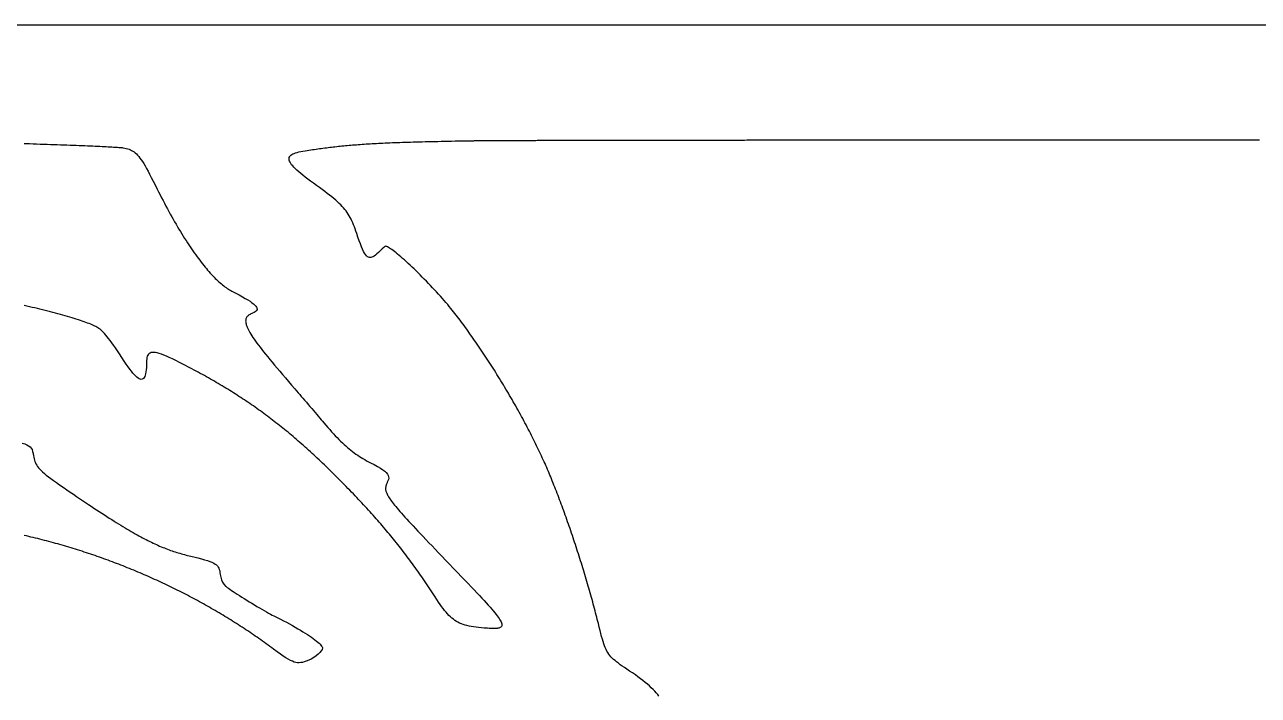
# Model space of a CAD drawing. Header units: millimetres. Extents: x 0 to 300, y 0 to 300.
# Drawn here: x 117 to 198.3, y 255.8 to 300 of the extents above; entities that cross this region are included whole.
import ezdxf

# ---------------------------------------------------------------- set-up
doc = ezdxf.new("R2010")
doc.units = ezdxf.units.MM
doc.layers.add('DIS_KONTUR', color=1, linetype='Continuous')
doc.layers.add('IC_DELIKLER', color=5, linetype='Continuous')

msp = doc.modelspace()

# ---------------------------------------------------------------- linework, layer by layer
at = {"layer": 'DIS_KONTUR'}
msp.add_lwpolyline([(0, 300), (300, 300), (300, 0), (0, 0)], close=True, dxfattribs=at)
at = {"layer": 'IC_DELIKLER'}
for points in [[(116.941, 292.172), (116.996, 292.171), (117.05, 292.169), (117.287, 292.162), (117.522, 292.154), (117.756, 292.147), (117.987, 292.139), (118.217, 292.132), (118.444, 292.124), (118.669, 292.116), (118.891, 292.109), (119.111, 292.101), (119.327, 292.093), (119.54, 292.085), (119.75, 292.077), (119.956, 292.07), (120.158, 292.062), (120.356, 292.054), (120.55, 292.047), (120.74, 292.039), (120.925, 292.031), (121.105, 292.024), (121.28, 292.016), (121.45, 292.009), (121.614, 292.002), (121.773, 291.994), (121.926, 291.987), (122.074, 291.98), (122.215, 291.974), (122.349, 291.967), (122.477, 291.96), (122.599, 291.954), (122.713, 291.947), (122.82, 291.941), (122.92, 291.935), (123.012, 291.93), (123.097, 291.924), (123.174, 291.919), (123.242, 291.913), (123.302, 291.908), (123.354, 291.904), (123.397, 291.899), (123.431, 291.895), (123.456, 291.891), (123.563, 291.869), (123.663, 291.845), (123.758, 291.818), (123.849, 291.788), (123.935, 291.753), (124.018, 291.713), (124.099, 291.667), (124.178, 291.613), (124.255, 291.553), (124.331, 291.483), (124.408, 291.405), (124.485, 291.316), (124.563, 291.216), (124.644, 291.105), (124.727, 290.981), (124.813, 290.844), (124.903, 290.693), (124.998, 290.527), (125.098, 290.346), (125.204, 290.148), (125.317, 289.932), (125.437, 289.698), (125.564, 289.446), (125.701, 289.174), (125.798, 288.98), (125.895, 288.789), (125.992, 288.6), (126.088, 288.414), (126.185, 288.23), (126.281, 288.049), (126.377, 287.87), (126.473, 287.694), (126.569, 287.52), (126.665, 287.348), (126.76, 287.18), (126.855, 287.013), (126.949, 286.85), (127.044, 286.689), (127.138, 286.53), (127.232, 286.374), (127.326, 286.221), (127.419, 286.07), (127.512, 285.923), (127.604, 285.777), (127.697, 285.635), (127.788, 285.495), (127.88, 285.358), (127.971, 285.223), (128.062, 285.092), (128.152, 284.963), (128.242, 284.837), (128.332, 284.713), (128.421, 284.593), (128.509, 284.475), (128.597, 284.36), (128.685, 284.248), (128.772, 284.139), (128.859, 284.032), (128.945, 283.929), (129.031, 283.829), (129.116, 283.731), (129.201, 283.636), (129.285, 283.545), (129.369, 283.456), (129.452, 283.37), (129.535, 283.287), (129.616, 283.207), (129.698, 283.131), (129.778, 283.057), (129.859, 282.986), (129.938, 282.919), (130.017, 282.854), (130.095, 282.793), (130.173, 282.734), (130.25, 282.679), (130.326, 282.627), (130.401, 282.578), (130.476, 282.533), (130.55, 282.49), (130.624, 282.451), (130.879, 282.317), (131.112, 282.193), (131.322, 282.076), (131.511, 281.968), (131.678, 281.867), (131.825, 281.773), (131.95, 281.685), (132.056, 281.604), (132.141, 281.529), (132.207, 281.459), (132.254, 281.394), (132.283, 281.333), (132.293, 281.277), (132.286, 281.224), (132.261, 281.174), (132.219, 281.127), (132.161, 281.082), (132.086, 281.04), (131.996, 280.998), (131.935, 280.972), (131.878, 280.944), (131.825, 280.916), (131.776, 280.885), (131.732, 280.854), (131.691, 280.82), (131.655, 280.785), (131.624, 280.747), (131.597, 280.707), (131.575, 280.665), (131.558, 280.62), (131.545, 280.572), (131.538, 280.521), (131.536, 280.467), (131.539, 280.41), (131.547, 280.349), (131.561, 280.284), (131.58, 280.216), (131.605, 280.143), (131.636, 280.066), (131.672, 279.985), (131.715, 279.899), (131.763, 279.809), (131.818, 279.714), (131.879, 279.613), (131.946, 279.507), (132.019, 279.396), (132.099, 279.279), (132.186, 279.156), (132.279, 279.027), (132.38, 278.892), (132.487, 278.751), (132.601, 278.603), (132.723, 278.449), (132.851, 278.287), (132.987, 278.119), (133.131, 277.943), (133.282, 277.76), (133.44, 277.569), (133.607, 277.371), (133.781, 277.165), (133.963, 276.95), (134.153, 276.727), (134.352, 276.496), (134.558, 276.256), (134.773, 276.008), (134.997, 275.75), (135.098, 275.633), (135.203, 275.511), (135.313, 275.384), (135.426, 275.254), (135.54, 275.12), (135.656, 274.986), (135.772, 274.85), (135.888, 274.715), (136.002, 274.582), (136.114, 274.451), (136.223, 274.323), (136.327, 274.2), (136.427, 274.082), (136.521, 273.971), (136.609, 273.867), (136.689, 273.772), (136.821, 273.616), (136.951, 273.465), (137.078, 273.32), (137.202, 273.181), (137.324, 273.047), (137.445, 272.919), (137.563, 272.795), (137.68, 272.676), (137.795, 272.562), (137.91, 272.452), (138.023, 272.346), (138.136, 272.244), (138.248, 272.146), (138.36, 272.052), (138.472, 271.962), (138.584, 271.874), (138.696, 271.79), (138.809, 271.709), (138.923, 271.63), (139.037, 271.555), (139.153, 271.481), (139.27, 271.41), (139.389, 271.341), (139.51, 271.273), (139.633, 271.208), (139.758, 271.143), (140.012, 271.013), (140.232, 270.893), (140.42, 270.781), (140.578, 270.677), (140.708, 270.579), (140.809, 270.486), (140.884, 270.396), (140.935, 270.307), (140.961, 270.219), (140.966, 270.129), (140.95, 270.037), (140.914, 269.941), (140.894, 269.896), (140.874, 269.852), (140.855, 269.81), (140.838, 269.768), (140.821, 269.727), (140.807, 269.687), (140.794, 269.648), (140.783, 269.608), (140.774, 269.569), (140.767, 269.529), (140.763, 269.489), (140.761, 269.448), (140.762, 269.406), (140.766, 269.363), (140.773, 269.318), (140.783, 269.272), (140.796, 269.225), (140.813, 269.175), (140.834, 269.123), (140.859, 269.069), (140.888, 269.011), (140.921, 268.951), (140.958, 268.888), (141, 268.822), (141.047, 268.752), (141.099, 268.678), (141.156, 268.6), (141.218, 268.518), (141.285, 268.432), (141.358, 268.341), (141.437, 268.245), (141.522, 268.144), (141.613, 268.038), (141.71, 267.926), (141.813, 267.809), (141.923, 267.685), (142.04, 267.556), (142.164, 267.42), (142.295, 267.277), (142.433, 267.128), (142.579, 266.971), (142.732, 266.807), (142.893, 266.636), (143.062, 266.457), (143.24, 266.27), (143.425, 266.075), (143.619, 265.871), (143.821, 265.659), (144.033, 265.439), (144.253, 265.209), (144.483, 264.97), (144.721, 264.721), (144.969, 264.463), (145.227, 264.195), (145.495, 263.916), (145.772, 263.628), (145.993, 263.398), (146.204, 263.178), (146.404, 262.968), (146.595, 262.768), (146.775, 262.577), (146.945, 262.396), (147.105, 262.224), (147.255, 262.061), (147.396, 261.906), (147.528, 261.76), (147.65, 261.622), (147.762, 261.492), (147.866, 261.37), (147.96, 261.256), (148.045, 261.149), (148.122, 261.049), (148.19, 260.956), (148.249, 260.869), (148.299, 260.79), (148.342, 260.716), (148.375, 260.648), (148.401, 260.587), (148.418, 260.531), (148.428, 260.48), (148.43, 260.434), (148.423, 260.394), (148.41, 260.358), (148.388, 260.327), (148.359, 260.3), (148.323, 260.277), (148.28, 260.258), (148.229, 260.242), (148.172, 260.23), (148.107, 260.221), (148.036, 260.216), (147.958, 260.213), (147.874, 260.212), (147.783, 260.214), (147.686, 260.218), (147.582, 260.224), (147.473, 260.232), (147.269, 260.248), (147.078, 260.265), (146.896, 260.283), (146.725, 260.303), (146.563, 260.326), (146.41, 260.351), (146.265, 260.379), (146.128, 260.411), (145.998, 260.446), (145.873, 260.485), (145.755, 260.528), (145.642, 260.577), (145.533, 260.63), (145.428, 260.689), (145.327, 260.754), (145.228, 260.825), (145.131, 260.903), (145.035, 260.988), (144.941, 261.08), (144.846, 261.179), (144.751, 261.287), (144.655, 261.404), (144.558, 261.529), (144.458, 261.663), (144.355, 261.807), (144.249, 261.961), (144.139, 262.125), (144.024, 262.3), (143.935, 262.437), (143.845, 262.573), (143.756, 262.708), (143.668, 262.841), (143.58, 262.973), (143.492, 263.104), (143.404, 263.234), (143.316, 263.362), (143.229, 263.49), (143.142, 263.616), (143.055, 263.742), (142.968, 263.866), (142.881, 263.989), (142.794, 264.112), (142.707, 264.234), (142.62, 264.355), (142.533, 264.475), (142.446, 264.594), (142.359, 264.713), (142.271, 264.831), (142.183, 264.948), (142.096, 265.065), (142.008, 265.181), (141.919, 265.297), (141.83, 265.412), (141.741, 265.527), (141.652, 265.641), (141.562, 265.755), (141.472, 265.869), (141.381, 265.983), (141.29, 266.096), (141.198, 266.209), (141.105, 266.322), (141.012, 266.434), (140.919, 266.547), (140.824, 266.66), (140.729, 266.772), (140.634, 266.885), (140.537, 266.997), (140.44, 267.11), (140.342, 267.223), (140.243, 267.336), (140.143, 267.45), (140.042, 267.563), (139.941, 267.677), (139.838, 267.792), (139.734, 267.906), (139.63, 268.021), (139.524, 268.137), (139.417, 268.253), (139.309, 268.369), (139.2, 268.486), (139.09, 268.604), (138.978, 268.723), (138.865, 268.842), (138.751, 268.961), (138.636, 269.082), (138.519, 269.203), (138.401, 269.326), (138.281, 269.449), (138.16, 269.573), (138.037, 269.698), (137.915, 269.822), (137.794, 269.944), (137.673, 270.066), (137.553, 270.186), (137.433, 270.305), (137.314, 270.423), (137.195, 270.54), (137.077, 270.656), (136.959, 270.771), (136.842, 270.884), (136.725, 270.997), (136.608, 271.108), (136.492, 271.219), (136.376, 271.328), (136.26, 271.437), (136.145, 271.544), (136.03, 271.651), (135.915, 271.756), (135.801, 271.861), (135.687, 271.965), (135.573, 272.068), (135.459, 272.169), (135.345, 272.27), (135.232, 272.37), (135.118, 272.47), (135.005, 272.568), (134.892, 272.666), (134.779, 272.762), (134.666, 272.858), (134.553, 272.954), (134.44, 273.048), (134.328, 273.142), (134.215, 273.234), (134.102, 273.327), (133.989, 273.418), (133.876, 273.509), (133.763, 273.599), (133.65, 273.688), (133.536, 273.777), (133.423, 273.865), (133.309, 273.953), (133.195, 274.039), (133.081, 274.126), (132.967, 274.211), (132.852, 274.296), (132.738, 274.381), (132.623, 274.465), (132.507, 274.548), (132.392, 274.631), (132.276, 274.714), (132.159, 274.796), (132.043, 274.877), (131.926, 274.958), (131.808, 275.039), (131.69, 275.119), (131.572, 275.198), (131.453, 275.278), (131.333, 275.357), (131.214, 275.435), (131.093, 275.513), (130.972, 275.591), (130.851, 275.669), (130.729, 275.746), (130.606, 275.823), (130.483, 275.9), (130.359, 275.976), (130.234, 276.052), (130.109, 276.128), (129.983, 276.203), (129.856, 276.279), (129.728, 276.354), (129.6, 276.429), (129.471, 276.504), (129.341, 276.579), (129.211, 276.653), (129.079, 276.728), (128.947, 276.802), (128.814, 276.876), (128.68, 276.95), (128.545, 277.024), (128.409, 277.098), (128.272, 277.172), (128.134, 277.246), (127.996, 277.32), (127.856, 277.394), (127.715, 277.468), (127.573, 277.542), (127.43, 277.616), (127.171, 277.748), (126.931, 277.868), (126.707, 277.976), (126.501, 278.071), (126.311, 278.155), (126.136, 278.226), (125.977, 278.286), (125.832, 278.333), (125.701, 278.369), (125.583, 278.392), (125.478, 278.404), (125.386, 278.403), (125.305, 278.391), (125.234, 278.367), (125.175, 278.332), (125.125, 278.284), (125.084, 278.225), (125.052, 278.154), (125.028, 278.072), (125.012, 277.978), (125.003, 277.872), (124.999, 277.755), (124.997, 277.573), (124.99, 277.407), (124.978, 277.258), (124.962, 277.124), (124.941, 277.006), (124.915, 276.905), (124.884, 276.819), (124.848, 276.75), (124.807, 276.696), (124.761, 276.659), (124.71, 276.638), (124.653, 276.633), (124.591, 276.643), (124.524, 276.67), (124.451, 276.714), (124.372, 276.773), (124.288, 276.848), (124.199, 276.94), (124.103, 277.047), (124.001, 277.171), (123.894, 277.311), (123.78, 277.466), (123.661, 277.638), (123.535, 277.827), (123.372, 278.074), (123.22, 278.303), (123.078, 278.513), (122.946, 278.706), (122.823, 278.882), (122.708, 279.043), (122.601, 279.189), (122.501, 279.321), (122.407, 279.441), (122.319, 279.548), (122.235, 279.643), (122.156, 279.729), (122.08, 279.804), (122.007, 279.871), (121.936, 279.93), (121.866, 279.982), (121.797, 280.028), (121.728, 280.069), (121.659, 280.106), (121.584, 280.143), (121.502, 280.182), (121.413, 280.221), (121.319, 280.261), (121.219, 280.302), (121.113, 280.343), (121.002, 280.385), (120.885, 280.427), (120.764, 280.47), (120.637, 280.513), (120.507, 280.556), (120.372, 280.6), (120.232, 280.644), (120.089, 280.688), (119.943, 280.732), (119.793, 280.777), (119.639, 280.821), (119.483, 280.865), (119.324, 280.909), (119.162, 280.953), (118.998, 280.997), (118.832, 281.041), (118.664, 281.084), (118.494, 281.127), (118.323, 281.17), (118.15, 281.212), (117.977, 281.253), (117.802, 281.294), (117.627, 281.334), (117.452, 281.374), (117.276, 281.413), (117.101, 281.451), (116.926, 281.488)], [(158.786, 255.749), (158.701, 255.859), (158.608, 255.97), (158.507, 256.083), (158.397, 256.197), (158.28, 256.313), (158.154, 256.429), (158.02, 256.547), (157.878, 256.667), (157.727, 256.787), (157.569, 256.91), (157.401, 257.034), (157.226, 257.159), (157.042, 257.286), (156.85, 257.415), (156.676, 257.53), (156.516, 257.637), (156.368, 257.738), (156.232, 257.833), (156.106, 257.924), (155.992, 258.012), (155.886, 258.098), (155.789, 258.183), (155.701, 258.267), (155.62, 258.353), (155.545, 258.441), (155.477, 258.533), (155.413, 258.629), (155.354, 258.731), (155.299, 258.84), (155.246, 258.956), (155.196, 259.081), (155.147, 259.217), (155.099, 259.363), (155.052, 259.522), (155.003, 259.694), (154.953, 259.881), (154.901, 260.083), (154.846, 260.302), (154.788, 260.538), (154.753, 260.678), (154.718, 260.819), (154.682, 260.961), (154.645, 261.104), (154.608, 261.247), (154.57, 261.391), (154.532, 261.536), (154.493, 261.681), (154.454, 261.827), (154.414, 261.973), (154.374, 262.121), (154.333, 262.268), (154.292, 262.417), (154.25, 262.565), (154.207, 262.714), (154.165, 262.864), (154.121, 263.014), (154.078, 263.164), (154.034, 263.315), (153.989, 263.466), (153.944, 263.617), (153.899, 263.769), (153.853, 263.92), (153.807, 264.072), (153.76, 264.224), (153.713, 264.376), (153.666, 264.528), (153.618, 264.681), (153.57, 264.833), (153.522, 264.985), (153.473, 265.137), (153.424, 265.289), (153.375, 265.441), (153.325, 265.593), (153.276, 265.745), (153.226, 265.897), (153.175, 266.048), (153.125, 266.199), (153.074, 266.35), (153.023, 266.5), (152.971, 266.65), (152.92, 266.8), (152.868, 266.949), (152.816, 267.098), (152.764, 267.247), (152.712, 267.394), (152.66, 267.542), (152.607, 267.689), (152.554, 267.835), (152.502, 267.98), (152.449, 268.125), (152.396, 268.27), (152.342, 268.413), (152.289, 268.556), (152.236, 268.698), (152.183, 268.839), (152.129, 268.98), (152.076, 269.119), (152.022, 269.258), (151.969, 269.395), (151.915, 269.532), (151.861, 269.668), (151.808, 269.802), (151.754, 269.936), (151.701, 270.069), (151.647, 270.2), (151.596, 270.323), (151.545, 270.447), (151.492, 270.571), (151.438, 270.697), (151.383, 270.823), (151.328, 270.951), (151.271, 271.079), (151.213, 271.208), (151.154, 271.337), (151.094, 271.468), (151.034, 271.599), (150.972, 271.73), (150.909, 271.863), (150.846, 271.995), (150.782, 272.129), (150.717, 272.263), (150.651, 272.397), (150.584, 272.533), (150.516, 272.668), (150.448, 272.804), (150.378, 272.94), (150.309, 273.077), (150.238, 273.214), (150.166, 273.352), (150.094, 273.49), (150.021, 273.628), (149.948, 273.766), (149.874, 273.905), (149.799, 274.043), (149.723, 274.182), (149.647, 274.321), (149.571, 274.461), (149.493, 274.6), (149.415, 274.739), (149.337, 274.879), (149.258, 275.018), (149.179, 275.158), (149.099, 275.297), (149.018, 275.436), (148.937, 275.575), (148.856, 275.714), (148.774, 275.853), (148.692, 275.992), (148.609, 276.131), (148.526, 276.269), (148.443, 276.407), (148.359, 276.545), (148.275, 276.682), (148.19, 276.819), (148.106, 276.956), (148.021, 277.092), (147.935, 277.228), (147.85, 277.364), (147.764, 277.499), (147.678, 277.633), (147.591, 277.767), (147.505, 277.901), (147.418, 278.034), (147.331, 278.166), (147.244, 278.297), (147.157, 278.428), (147.07, 278.558), (146.983, 278.688), (146.895, 278.817), (146.808, 278.945), (146.72, 279.072), (146.633, 279.198), (146.545, 279.324), (146.457, 279.448), (146.37, 279.572), (146.282, 279.695), (146.195, 279.817), (146.107, 279.937), (146.02, 280.057), (145.932, 280.176), (145.845, 280.294), (145.758, 280.41), (145.671, 280.526), (145.584, 280.64), (145.498, 280.753), (145.411, 280.865), (145.325, 280.976), (145.239, 281.085), (145.153, 281.193), (145.068, 281.3), (144.963, 281.429), (144.854, 281.56), (144.741, 281.694), (144.623, 281.83), (144.503, 281.967), (144.379, 282.107), (144.252, 282.247), (144.123, 282.388), (143.992, 282.53), (143.859, 282.672), (143.724, 282.814), (143.589, 282.956), (143.452, 283.096), (143.315, 283.236), (143.179, 283.374), (143.042, 283.51), (142.906, 283.644), (142.771, 283.776), (142.637, 283.905), (142.505, 284.031), (142.375, 284.153), (142.247, 284.272), (142.122, 284.387), (142, 284.497), (141.882, 284.602), (141.767, 284.703), (141.656, 284.798), (141.55, 284.887), (141.448, 284.971), (141.351, 285.048), (141.26, 285.118), (141.175, 285.181), (141.095, 285.237), (141.022, 285.285), (140.956, 285.325), (140.897, 285.357), (140.846, 285.38), (140.803, 285.395), (140.767, 285.4), (140.721, 285.379), (140.642, 285.322), (140.538, 285.236), (140.417, 285.126), (140.288, 285), (140.19, 284.904), (140.097, 284.823), (140.011, 284.757), (139.929, 284.707), (139.852, 284.673), (139.778, 284.657), (139.707, 284.658), (139.639, 284.677), (139.572, 284.715), (139.507, 284.772), (139.442, 284.849), (139.376, 284.946), (139.31, 285.065), (139.242, 285.205), (139.172, 285.367), (139.099, 285.553), (139.022, 285.761), (138.942, 285.993), (138.856, 286.25), (138.804, 286.404), (138.753, 286.55), (138.702, 286.69), (138.65, 286.823), (138.596, 286.95), (138.542, 287.072), (138.485, 287.19), (138.425, 287.303), (138.363, 287.413), (138.297, 287.52), (138.227, 287.624), (138.153, 287.727), (138.074, 287.828), (137.99, 287.928), (137.9, 288.028), (137.804, 288.128), (137.701, 288.229), (137.591, 288.331), (137.473, 288.436), (137.348, 288.542), (137.213, 288.652), (137.07, 288.766), (136.918, 288.883), (136.755, 289.005), (136.582, 289.133), (136.398, 289.266), (136.203, 289.405), (135.999, 289.552), (135.808, 289.692), (135.628, 289.825), (135.462, 289.953), (135.308, 290.075), (135.166, 290.191), (135.036, 290.302), (134.918, 290.407), (134.813, 290.507), (134.719, 290.602), (134.638, 290.692), (134.569, 290.777), (134.512, 290.857), (134.466, 290.933), (134.433, 291.005), (134.411, 291.073), (134.401, 291.136), (134.402, 291.196), (134.415, 291.252), (134.44, 291.305), (134.477, 291.354), (134.525, 291.4), (134.584, 291.443), (134.654, 291.484), (134.736, 291.521), (134.83, 291.556), (134.934, 291.589), (135.05, 291.619), (135.177, 291.647), (135.315, 291.673), (135.463, 291.698), (135.584, 291.716), (135.704, 291.734), (135.823, 291.752), (135.941, 291.769), (136.058, 291.786), (136.174, 291.803), (136.29, 291.819), (136.404, 291.835), (136.519, 291.85), (136.633, 291.866), (136.746, 291.88), (136.86, 291.895), (136.973, 291.909), (137.086, 291.923), (137.199, 291.936), (137.312, 291.95), (137.425, 291.963), (137.539, 291.975), (137.653, 291.987), (137.768, 291.999), (137.883, 292.011), (137.998, 292.023), (138.115, 292.034), (138.232, 292.045), (138.35, 292.055), (138.47, 292.066), (138.59, 292.076), (138.712, 292.086), (138.834, 292.095), (138.959, 292.105), (139.084, 292.114), (139.211, 292.123), (139.34, 292.132), (139.471, 292.14), (139.603, 292.148), (139.738, 292.157), (139.874, 292.164), (140.012, 292.172), (140.153, 292.18), (140.296, 292.187), (140.441, 292.194), (140.589, 292.201), (140.739, 292.208), (140.892, 292.215), (141.048, 292.221), (141.206, 292.228), (141.368, 292.234), (141.532, 292.24), (141.7, 292.246), (141.87, 292.252), (142.044, 292.258), (142.222, 292.263), (142.402, 292.269), (142.587, 292.274), (142.775, 292.279), (142.966, 292.285), (143.162, 292.29), (143.361, 292.295), (143.565, 292.3), (143.772, 292.304), (143.984, 292.309), (144.2, 292.314), (144.42, 292.319), (144.645, 292.323), (144.874, 292.328), (145.108, 292.333), (145.346, 292.337), (145.59, 292.342), (145.838, 292.346), (146.092, 292.35), (146.35, 292.355), (146.373, 292.355), (146.396, 292.356), (146.421, 292.356), (146.446, 292.356), (146.472, 292.357), (146.499, 292.357), (146.527, 292.358), (146.555, 292.358), (146.585, 292.358), (146.615, 292.359), (146.647, 292.359), (146.679, 292.359), (146.712, 292.36), (146.746, 292.36), (146.78, 292.36), (146.816, 292.361), (146.852, 292.361), (146.889, 292.361), (146.927, 292.362), (146.966, 292.362), (147.006, 292.363), (147.047, 292.363), (147.088, 292.363), (147.13, 292.364), (147.173, 292.364), (147.217, 292.364), (147.262, 292.365), (147.307, 292.365), (147.354, 292.365), (147.401, 292.366), (147.449, 292.366), (147.497, 292.366), (147.547, 292.367), (147.597, 292.367), (147.648, 292.367), (147.7, 292.368), (147.753, 292.368), (147.807, 292.368), (147.861, 292.369), (147.916, 292.369), (147.972, 292.369), (148.029, 292.37), (148.087, 292.37), (148.145, 292.37), (148.204, 292.37), (148.264, 292.371), (148.325, 292.371), (148.386, 292.371), (148.448, 292.372), (148.511, 292.372), (148.575, 292.372), (148.639, 292.373), (148.705, 292.373), (148.771, 292.373), (148.838, 292.374), (148.905, 292.374), (148.974, 292.374), (149.043, 292.374), (149.112, 292.375), (149.183, 292.375), (149.254, 292.375), (149.327, 292.376), (149.399, 292.376), (149.473, 292.376), (149.547, 292.376), (149.622, 292.377), (149.698, 292.377), (149.775, 292.377), (149.852, 292.378), (149.93, 292.378), (150.009, 292.378), (150.088, 292.378), (150.168, 292.379), (150.249, 292.379), (150.331, 292.379), (150.413, 292.38), (150.496, 292.38), (150.58, 292.38), (150.665, 292.38), (150.75, 292.381), (150.836, 292.381), (150.922, 292.381), (151.01, 292.381), (151.098, 292.382), (151.186, 292.382), (151.276, 292.382), (151.366, 292.382), (151.457, 292.383), (151.548, 292.383), (151.64, 292.383), (151.733, 292.383), (151.827, 292.384), (151.921, 292.384), (152.016, 292.384), (152.111, 292.384), (152.208, 292.385), (152.305, 292.385), (152.402, 292.385), (152.501, 292.385), (152.6, 292.386), (152.699, 292.386), (152.799, 292.386), (152.9, 292.386), (153.002, 292.387), (153.104, 292.387), (153.207, 292.387), (153.311, 292.387), (153.415, 292.388), (153.52, 292.388), (153.625, 292.388), (153.731, 292.388), (153.838, 292.388), (153.946, 292.389), (154.054, 292.389), (154.163, 292.389), (154.272, 292.389), (154.382, 292.39), (154.492, 292.39), (154.604, 292.39), (154.716, 292.39), (154.828, 292.39), (154.941, 292.391), (155.055, 292.391), (155.169, 292.391), (155.284, 292.391), (155.4, 292.391), (155.516, 292.392), (155.633, 292.392), (155.75, 292.392), (155.868, 292.392), (155.987, 292.392), (156.106, 292.393), (156.226, 292.393), (156.346, 292.393), (156.467, 292.393), (156.589, 292.393), (156.711, 292.394), (156.834, 292.394), (156.957, 292.394), (157.081, 292.394), (157.205, 292.394), (157.331, 292.395), (157.456, 292.395), (157.582, 292.395), (157.709, 292.395), (157.837, 292.395), (157.965, 292.396), (158.093, 292.396), (158.222, 292.396), (158.352, 292.396), (158.482, 292.396), (158.613, 292.396), (158.744, 292.397), (158.876, 292.397), (159.008, 292.397), (159.141, 292.397), (159.275, 292.397), (159.409, 292.397), (159.544, 292.398), (159.679, 292.398), (159.814, 292.398), (159.951, 292.398), (160.087, 292.398), (160.225, 292.398), (160.363, 292.399), (160.501, 292.399), (160.64, 292.399), (160.779, 292.399), (160.919, 292.399), (161.06, 292.399), (161.201, 292.399), (161.342, 292.4), (161.484, 292.4), (161.627, 292.4), (161.77, 292.4), (161.913, 292.4), (162.057, 292.4), (162.202, 292.4), (162.347, 292.401), (162.492, 292.401), (162.638, 292.401), (162.785, 292.401), (162.932, 292.401), (163.079, 292.401), (163.227, 292.401), (163.376, 292.402), (163.525, 292.402), (163.674, 292.402), (163.824, 292.402), (163.975, 292.402), (164.126, 292.402), (164.277, 292.402), (164.429, 292.402), (164.581, 292.403), (164.734, 292.403), (164.887, 292.403), (165.041, 292.403), (165.195, 292.403), (165.35, 292.403), (165.505, 292.403), (165.66, 292.403), (165.816, 292.403), (165.973, 292.404), (166.13, 292.404), (166.287, 292.404), (166.445, 292.404), (166.603, 292.404), (166.762, 292.404), (166.921, 292.404), (167.08, 292.404), (167.24, 292.404), (167.401, 292.404), (167.561, 292.405), (167.723, 292.405), (167.884, 292.405), (168.046, 292.405), (168.209, 292.405), (168.372, 292.405), (168.535, 292.405), (168.699, 292.405), (168.863, 292.405), (169.028, 292.405), (169.193, 292.405), (169.358, 292.406), (169.524, 292.406), (169.69, 292.406), (169.857, 292.406), (170.024, 292.406), (170.191, 292.406), (170.359, 292.406), (170.527, 292.406), (170.696, 292.406), (170.865, 292.406), (171.034, 292.406), (171.204, 292.406), (171.374, 292.406), (171.545, 292.407), (171.716, 292.407), (171.887, 292.407), (172.058, 292.407), (172.23, 292.407), (172.403, 292.407), (172.576, 292.407), (172.749, 292.407), (172.922, 292.407), (173.096, 292.407), (173.27, 292.407), (173.445, 292.407), (173.62, 292.407), (173.795, 292.407), (173.97, 292.407), (174.146, 292.407), (174.323, 292.407), (174.499, 292.408), (174.676, 292.408), (174.854, 292.408), (175.031, 292.408), (175.209, 292.408), (175.387, 292.408), (175.566, 292.408), (175.745, 292.408), (175.924, 292.408), (176.104, 292.408), (176.284, 292.408), (176.464, 292.408), (176.645, 292.408), (176.826, 292.408), (177.007, 292.408), (177.188, 292.408), (177.37, 292.408), (177.552, 292.408), (177.735, 292.408), (177.918, 292.408), (178.101, 292.408), (178.284, 292.408), (178.468, 292.408), (178.652, 292.408), (178.836, 292.408), (179.02, 292.408), (179.205, 292.408), (179.39, 292.408), (179.576, 292.408), (179.761, 292.408), (179.947, 292.408), (180.133, 292.408), (180.32, 292.408), (180.507, 292.408), (180.694, 292.408), (180.881, 292.408), (181.069, 292.408), (181.257, 292.408), (181.445, 292.408), (181.633, 292.409), (181.822, 292.409), (182.011, 292.409), (182.2, 292.409), (182.389, 292.409), (182.579, 292.409), (182.769, 292.409), (182.959, 292.409), (183.149, 292.408), (183.34, 292.408), (183.531, 292.408), (183.722, 292.408), (183.913, 292.408), (184.105, 292.408), (184.296, 292.408), (184.488, 292.408), (184.681, 292.408), (184.873, 292.408), (185.066, 292.408), (185.259, 292.408), (185.452, 292.408), (185.645, 292.408), (185.839, 292.408), (186.033, 292.408), (186.227, 292.408), (186.421, 292.408), (186.615, 292.408), (186.81, 292.408), (187.005, 292.408), (187.2, 292.408), (187.395, 292.408), (187.59, 292.408), (187.786, 292.408), (187.982, 292.408), (188.178, 292.408), (188.374, 292.408), (188.57, 292.408), (188.767, 292.408), (188.964, 292.408), (189.161, 292.408), (189.358, 292.408), (189.555, 292.408), (189.752, 292.408), (189.95, 292.408), (190.148, 292.408), (190.346, 292.408), (190.544, 292.408), (190.742, 292.407), (190.941, 292.407), (191.139, 292.407), (191.338, 292.407), (191.537, 292.407), (191.736, 292.407), (191.935, 292.407), (192.134, 292.407), (192.334, 292.407), (192.533, 292.407), (192.733, 292.407), (192.933, 292.407), (193.133, 292.407), (193.333, 292.407), (193.534, 292.407), (193.734, 292.407), (193.935, 292.407), (194.135, 292.407), (194.336, 292.406), (194.537, 292.406), (194.738, 292.406), (194.939, 292.406), (195.141, 292.406), (195.342, 292.406), (195.544, 292.406), (195.745, 292.406), (195.947, 292.406), (196.149, 292.406), (196.351, 292.406), (196.553, 292.406), (196.755, 292.406), (196.957, 292.405), (197.16, 292.405), (197.362, 292.405), (197.564, 292.405), (197.767, 292.405), (197.97, 292.405), (198.173, 292.405), (198.375, 292.405)], [(116.798, 272.434), (116.972, 272.381), (117.114, 272.323), (117.23, 272.26), (117.323, 272.187), (117.395, 272.103), (117.451, 272.004), (117.493, 271.888), (117.525, 271.753), (117.551, 271.596), (117.566, 271.497), (117.585, 271.403), (117.608, 271.314), (117.636, 271.227), (117.67, 271.142), (117.712, 271.058), (117.761, 270.975), (117.818, 270.892), (117.886, 270.807), (117.963, 270.719), (118.052, 270.629), (118.153, 270.534), (118.267, 270.435), (118.395, 270.329), (118.538, 270.217), (118.696, 270.097), (118.871, 269.969), (119.063, 269.831), (119.274, 269.683), (119.503, 269.524), (119.753, 269.353), (119.967, 269.207), (120.177, 269.064), (120.383, 268.924), (120.585, 268.788), (120.782, 268.655), (120.975, 268.525), (121.165, 268.398), (121.35, 268.275), (121.532, 268.155), (121.71, 268.037), (121.884, 267.923), (122.055, 267.812), (122.222, 267.703), (122.386, 267.598), (122.547, 267.495), (122.704, 267.395), (122.859, 267.298), (123.01, 267.203), (123.158, 267.111), (123.304, 267.021), (123.447, 266.934), (123.587, 266.85), (123.725, 266.768), (123.86, 266.688), (123.993, 266.611), (124.123, 266.536), (124.251, 266.463), (124.377, 266.392), (124.502, 266.324), (124.624, 266.258), (124.744, 266.193), (124.862, 266.131), (124.979, 266.071), (125.094, 266.012), (125.208, 265.956), (125.32, 265.901), (125.431, 265.848), (125.54, 265.796), (125.649, 265.747), (125.756, 265.699), (125.862, 265.652), (125.968, 265.607), (126.073, 265.564), (126.176, 265.522), (126.28, 265.481), (126.382, 265.442), (126.485, 265.404), (126.586, 265.367), (126.688, 265.332), (126.789, 265.297), (126.89, 265.264), (126.992, 265.232), (127.093, 265.201), (127.194, 265.171), (127.296, 265.141), (127.398, 265.113), (127.5, 265.085), (127.603, 265.058), (127.707, 265.032), (127.811, 265.007), (128.113, 264.933), (128.382, 264.866), (128.621, 264.803), (128.832, 264.744), (129.016, 264.688), (129.175, 264.633), (129.312, 264.578), (129.428, 264.522), (129.525, 264.464), (129.606, 264.403), (129.671, 264.337), (129.724, 264.266), (129.766, 264.188), (129.798, 264.102), (129.824, 264.007), (129.844, 263.902), (129.861, 263.785), (129.896, 263.589), (129.946, 263.421), (130.014, 263.273), (130.104, 263.139), (130.217, 263.014), (130.26, 262.976), (130.321, 262.927), (130.399, 262.87), (130.491, 262.804), (130.598, 262.731), (130.716, 262.651), (130.846, 262.566), (130.985, 262.475), (131.133, 262.381), (131.287, 262.283), (131.447, 262.183), (131.611, 262.081), (131.778, 261.979), (131.946, 261.877), (132.114, 261.776), (132.281, 261.677), (132.445, 261.58), (132.605, 261.487), (132.759, 261.399), (132.907, 261.316), (133.046, 261.238), (133.175, 261.168), (133.294, 261.106), (133.4, 261.052), (133.615, 260.945), (133.826, 260.837), (134.032, 260.73), (134.233, 260.624), (134.428, 260.518), (134.618, 260.412), (134.801, 260.309), (134.977, 260.206), (135.147, 260.106), (135.309, 260.007), (135.463, 259.91), (135.609, 259.816), (135.747, 259.725), (135.876, 259.636), (135.995, 259.551), (136.105, 259.469), (136.205, 259.391), (136.295, 259.316), (136.373, 259.246), (136.441, 259.18), (136.497, 259.119), (136.542, 259.063), (136.574, 259.012), (136.593, 258.966), (136.6, 258.926), (136.58, 258.839), (136.522, 258.739), (136.433, 258.632), (136.317, 258.521), (136.179, 258.41), (136.026, 258.304), (135.861, 258.207), (135.691, 258.123), (135.521, 258.057), (135.396, 258.018), (135.279, 257.988), (135.169, 257.968), (135.061, 257.96), (134.955, 257.963), (134.846, 257.979), (134.734, 258.009), (134.614, 258.054), (134.485, 258.114), (134.345, 258.192), (134.189, 258.287), (134.017, 258.4), (133.825, 258.534), (133.612, 258.688), (133.373, 258.863), (133.254, 258.951), (133.135, 259.038), (133.015, 259.125), (132.896, 259.211), (132.775, 259.298), (132.655, 259.383), (132.534, 259.469), (132.412, 259.554), (132.291, 259.638), (132.169, 259.722), (132.047, 259.806), (131.924, 259.889), (131.801, 259.972), (131.678, 260.054), (131.554, 260.137), (131.43, 260.218), (131.306, 260.299), (131.181, 260.38), (131.056, 260.461), (130.931, 260.541), (130.805, 260.62), (130.679, 260.699), (130.553, 260.778), (130.426, 260.857), (130.299, 260.934), (130.172, 261.012), (130.044, 261.089), (129.917, 261.166), (129.789, 261.242), (129.66, 261.318), (129.531, 261.393), (129.402, 261.468), (129.273, 261.543), (129.143, 261.617), (129.013, 261.691), (128.883, 261.764), (128.753, 261.837), (128.622, 261.909), (128.491, 261.981), (128.359, 262.053), (128.228, 262.124), (128.096, 262.195), (127.963, 262.265), (127.831, 262.335), (127.698, 262.404), (127.565, 262.473), (127.432, 262.542), (127.298, 262.61), (127.164, 262.677), (127.03, 262.745), (126.896, 262.811), (126.761, 262.878), (126.626, 262.944), (126.491, 263.009), (126.355, 263.074), (126.22, 263.139), (126.084, 263.203), (125.947, 263.267), (125.811, 263.33), (125.674, 263.393), (125.537, 263.455), (125.4, 263.517), (125.263, 263.578), (125.125, 263.639), (124.987, 263.7), (124.849, 263.76), (124.71, 263.82), (124.572, 263.879), (124.433, 263.938), (124.294, 263.996), (124.154, 264.054), (124.015, 264.111), (123.875, 264.168), (123.735, 264.225), (123.595, 264.281), (123.454, 264.336), (123.314, 264.391), (123.173, 264.446), (123.032, 264.5), (122.891, 264.554), (122.749, 264.607), (122.607, 264.66), (122.465, 264.712), (122.323, 264.764), (122.181, 264.815), (122.038, 264.866), (121.896, 264.917), (121.753, 264.967), (121.61, 265.016), (121.466, 265.065), (121.323, 265.114), (121.179, 265.162), (121.035, 265.209), (120.891, 265.257), (120.747, 265.303), (120.603, 265.35), (120.458, 265.395), (120.313, 265.44), (120.168, 265.485), (120.023, 265.53), (119.878, 265.573), (119.733, 265.617), (119.587, 265.66), (119.441, 265.702), (119.295, 265.744), (119.149, 265.785), (119.003, 265.826), (118.857, 265.867), (118.71, 265.906), (118.563, 265.946), (118.416, 265.985), (118.269, 266.023), (118.122, 266.061), (117.975, 266.099), (117.827, 266.136), (117.68, 266.172), (117.532, 266.208), (117.384, 266.244), (117.236, 266.279), (117.088, 266.314), (116.94, 266.348)]]:
    msp.add_lwpolyline(points, dxfattribs=at)

doc.saveas('drawing.dxf')
